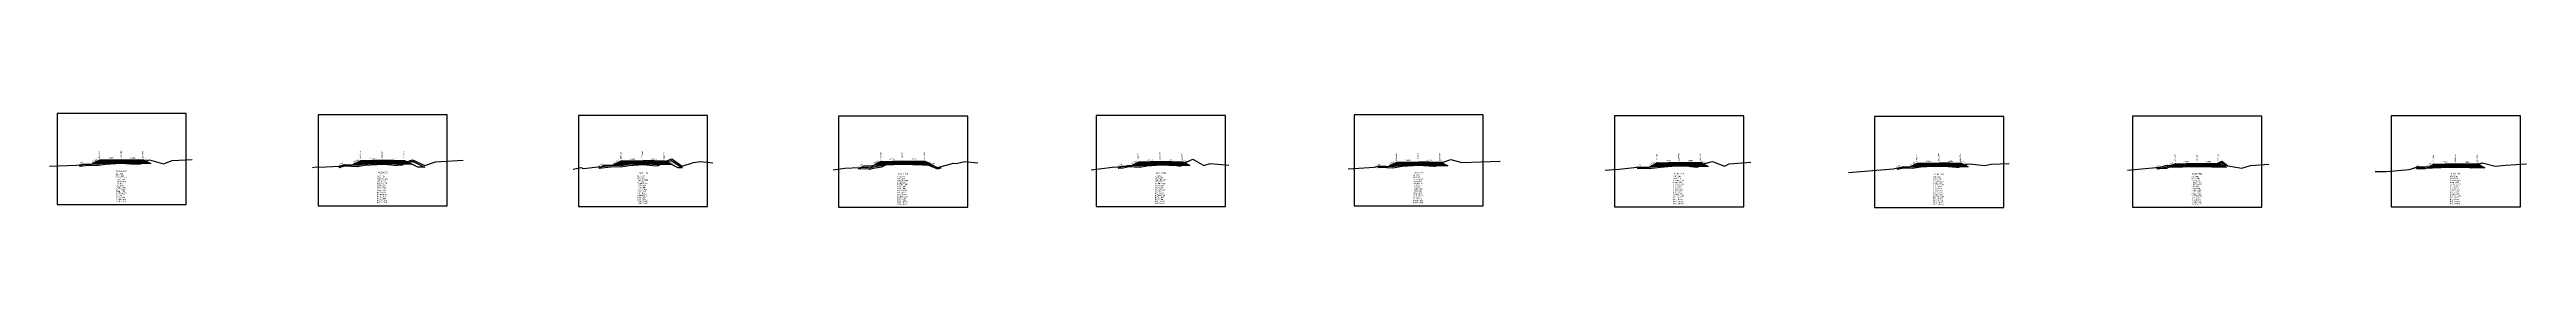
# Model space of a CAD drawing. Extents: x -7 to 78429, y 1189 to 1262.
# Drawn here: x 37389 to 37958, y 1240 to 1262 of the extents above; entities that cross this region are included whole.
import ezdxf
from ezdxf.enums import TextEntityAlignment as Align

# ---------------------------------------------------------------- set-up
doc = ezdxf.new("R2010")
doc.units = 0

msp = doc.modelspace()

# ---------------------------------------------------------------- linework, layer by layer
at = {"layer": 'A4_BORDER', "color": 7}
for points in [[(37390.469, 1240.719), (37420.169, 1240.719), (37420.169, 1261.719), (37390.469, 1261.719), (37390.469, 1240.719)], [(37450.497, 1240.425), (37480.197, 1240.425), (37480.197, 1261.425), (37450.497, 1261.425), (37450.497, 1240.425)], [(37510.34, 1240.237), (37540.04, 1240.237), (37540.04, 1261.237), (37510.34, 1261.237), (37510.34, 1240.237)], [(37570.126, 1240.083), (37599.826, 1240.083), (37599.826, 1261.083), (37570.126, 1261.083), (37570.126, 1240.083)], [(37629.362, 1240.242), (37659.062, 1240.242), (37659.062, 1261.242), (37629.362, 1261.242), (37629.362, 1240.242)], [(37688.648, 1240.372), (37718.348, 1240.372), (37718.348, 1261.372), (37688.648, 1261.372), (37688.648, 1240.372)], [(37748.551, 1240.15), (37778.251, 1240.15), (37778.251, 1261.15), (37748.551, 1261.15), (37748.551, 1240.15)], [(37808.325, 1240.002), (37838.025, 1240.002), (37838.025, 1261.002), (37808.325, 1261.002), (37808.325, 1240.002)], [(37867.647, 1240.112), (37897.347, 1240.112), (37897.347, 1261.112), (37867.647, 1261.112), (37867.647, 1240.112)], [(37927.103, 1240.153), (37956.803, 1240.153), (37956.803, 1261.153), (37927.103, 1261.153), (37927.103, 1240.153)]]:
    msp.add_lwpolyline(points, dxfattribs=at)
at = {"layer": 'CLEAR_GROUND', "color": 8}
for points in [[(37395.604, 1249.569), (37397.695, 1249.78), (37399.454, 1249.682), (37401.615, 1250.044), (37405.226, 1250.221), (37407.332, 1250.081), (37407.348, 1250.078), (37408.255, 1250.002), (37408.85, 1250.07), (37409.329, 1250.003), (37411.163, 1250.555)], [(37455.304, 1249.275), (37455.53, 1249.288), (37456.625, 1249.615), (37459.549, 1249.47), (37461.179, 1249.761), (37465.348, 1250.046), (37467.469, 1249.863), (37468.503, 1249.734), (37469.049, 1249.859), (37469.55, 1249.786), (37472.173, 1250.716), (37474.978, 1249.349), (37475.038, 1249.371)], [(37515.004, 1249.087), (37517.119, 1249.334), (37518.611, 1249.445), (37520.099, 1249.387), (37521.983, 1249.727), (37525.228, 1249.905), (37527.451, 1249.722), (37528.505, 1249.66), (37529.194, 1249.908), (37531.765, 1250.882), (37534.12, 1249.231), (37534.226, 1249.265)], [(37574.704, 1248.933), (37576.655, 1249.004), (37577.308, 1248.861), (37578.068, 1249.077), (37580.121, 1249.433), (37581.588, 1250.134), (37582.391, 1250.086), (37585.055, 1250.189), (37588.986, 1250.327), (37589.345, 1250.428), (37592.9, 1248.933), (37593.744, 1249.159)], [(37634.404, 1249.092), (37635.542, 1249.181), (37636.945, 1249.458), (37639.376, 1249.353), (37640.975, 1249.662), (37644.22, 1249.828), (37647.84, 1249.708), (37648.679, 1249.569), (37649.99, 1250.164)], [(37694.104, 1249.222), (37694.565, 1249.341), (37697.577, 1249.152), (37699.681, 1249.565), (37703.492, 1249.805), (37706.964, 1249.583), (37707.381, 1249.553), (37709.087, 1250.153)], [(37753.804, 1249), (37754.412, 1249.064), (37756.501, 1248.998), (37759.075, 1249.343), (37763.386, 1249.692), (37765.609, 1249.534), (37766.07, 1249.49), (37767.34, 1249.321), (37769.351, 1249.866)], [(37813.504, 1248.852), (37815.052, 1249.165), (37817.064, 1249.129), (37818.868, 1249.4), (37823.144, 1249.616), (37825.194, 1249.512), (37826.256, 1249.375), (37826.967, 1249.383), (37827.292, 1249.281), (37828.51, 1249.577), (37829.28, 1249.683)], [(37873.204, 1248.962), (37873.867, 1249.028), (37875.619, 1249.452), (37877.615, 1249.383), (37878.449, 1249.484), (37882.412, 1249.684), (37884.629, 1249.606), (37886.419, 1249.545), (37888.08, 1250.363), (37889.073, 1249.629)], [(37932.904, 1249.003), (37933.546, 1249.211), (37936.173, 1249.114), (37937.392, 1249.293), (37941.927, 1249.538), (37943.628, 1249.457), (37945.542, 1249.189), (37947.408, 1249.804)]]:
    msp.add_lwpolyline(points, dxfattribs=at)
at = {"layer": 'DESIGN_ROAD_TRIMMED', "color": 1}
for points in [[(37395.604, 1249.569), (37396.319, 1249.977), (37398.319, 1249.977), (37400.319, 1250.977), (37400.319, 1250.977), (37400.214, 1250.924), (37400.214, 1250.924), (37399.898, 1250.766), (37399.898, 1250.766), (37399.582, 1250.609), (37399.582, 1250.609), (37399.267, 1250.451), (37399.267, 1250.451), (37398.951, 1250.293), (37398.951, 1250.293), (37398.635, 1250.135), (37405.319, 1250.302), (37405.319, 1250.452), (37405.319, 1250.452), (37405.319, 1250.602), (37405.319, 1250.602), (37405.319, 1250.752), (37405.319, 1250.752), (37405.319, 1250.902), (37405.319, 1250.902), (37405.319, 1251.052), (37405.319, 1251.052), (37405.319, 1251.102), (37405.319, 1251.102), (37405.319, 1251.102), (37405.319, 1251.102), (37405.319, 1251.102), (37405.319, 1251.052), (37405.319, 1251.052), (37405.319, 1250.902), (37405.319, 1250.902), (37405.319, 1250.752), (37405.319, 1250.752), (37405.319, 1250.602), (37405.319, 1250.602), (37405.319, 1250.452), (37405.319, 1250.452), (37405.319, 1250.302), (37412.004, 1250.135), (37411.688, 1250.293), (37411.688, 1250.293), (37411.372, 1250.451), (37411.372, 1250.451), (37411.056, 1250.609), (37411.056, 1250.609), (37410.74, 1250.766), (37410.74, 1250.766), (37410.425, 1250.924), (37410.425, 1250.924), (37410.319, 1250.977), (37410.319, 1250.977), (37411.163, 1250.555)], [(37455.304, 1249.275), (37456.347, 1249.871), (37458.347, 1249.871), (37460.347, 1250.871), (37460.347, 1250.871), (37460.242, 1250.818), (37460.242, 1250.818), (37459.926, 1250.66), (37459.926, 1250.66), (37459.61, 1250.503), (37459.61, 1250.503), (37459.294, 1250.345), (37459.294, 1250.345), (37458.978, 1250.187), (37458.978, 1250.187), (37458.663, 1250.029), (37465.347, 1250.196), (37465.347, 1250.346), (37465.347, 1250.346), (37465.347, 1250.496), (37465.347, 1250.496), (37465.347, 1250.646), (37465.347, 1250.646), (37465.347, 1250.796), (37465.347, 1250.796), (37465.347, 1250.946), (37465.347, 1250.946), (37465.347, 1250.996), (37465.347, 1250.996), (37465.347, 1250.996), (37465.347, 1250.996), (37465.347, 1250.996), (37465.347, 1250.946), (37465.347, 1250.946), (37465.347, 1250.796), (37465.347, 1250.796), (37465.347, 1250.646), (37465.347, 1250.646), (37465.347, 1250.496), (37465.347, 1250.496), (37465.347, 1250.346), (37465.347, 1250.346), (37465.347, 1250.196), (37472.031, 1250.029), (37471.715, 1250.187), (37471.715, 1250.187), (37471.399, 1250.345), (37471.399, 1250.345), (37471.084, 1250.503), (37471.084, 1250.503), (37470.768, 1250.66), (37470.768, 1250.66), (37470.452, 1250.818), (37470.452, 1250.818), (37470.347, 1250.871), (37470.347, 1250.871), (37473.347, 1249.371), (37475.038, 1249.371)], [(37515.004, 1249.087), (37516.19, 1249.765), (37518.19, 1249.765), (37520.19, 1250.765), (37520.19, 1250.765), (37520.085, 1250.712), (37520.085, 1250.712), (37519.769, 1250.554), (37519.769, 1250.554), (37519.453, 1250.397), (37519.453, 1250.397), (37519.138, 1250.239), (37519.138, 1250.239), (37518.822, 1250.081), (37518.822, 1250.081), (37518.506, 1249.923), (37525.19, 1250.09), (37525.19, 1250.24), (37525.19, 1250.24), (37525.19, 1250.39), (37525.19, 1250.39), (37525.19, 1250.54), (37525.19, 1250.54), (37525.19, 1250.69), (37525.19, 1250.69), (37525.19, 1250.84), (37525.19, 1250.84), (37525.19, 1250.89), (37525.19, 1250.89), (37525.19, 1250.89), (37525.19, 1250.89), (37525.19, 1250.89), (37525.19, 1250.84), (37525.19, 1250.84), (37525.19, 1250.69), (37525.19, 1250.69), (37525.19, 1250.54), (37525.19, 1250.54), (37525.19, 1250.39), (37525.19, 1250.39), (37525.19, 1250.24), (37525.19, 1250.24), (37525.19, 1250.09), (37531.874, 1249.923), (37531.559, 1250.081), (37531.559, 1250.081), (37531.243, 1250.239), (37531.243, 1250.239), (37530.927, 1250.397), (37530.927, 1250.397), (37530.611, 1250.554), (37530.611, 1250.554), (37530.295, 1250.712), (37530.295, 1250.712), (37530.19, 1250.765), (37530.19, 1250.765), (37533.19, 1249.265), (37534.226, 1249.265)], [(37574.704, 1248.933), (37575.976, 1249.659), (37577.976, 1249.659), (37579.976, 1250.659), (37579.976, 1250.659), (37579.87, 1250.606), (37579.87, 1250.606), (37579.555, 1250.448), (37579.555, 1250.448), (37579.239, 1250.291), (37579.239, 1250.291), (37578.923, 1250.133), (37578.923, 1250.133), (37578.607, 1249.975), (37578.607, 1249.975), (37578.292, 1249.817), (37584.976, 1249.984), (37584.976, 1250.134), (37584.976, 1250.134), (37584.976, 1250.284), (37584.976, 1250.284), (37584.976, 1250.434), (37584.976, 1250.434), (37584.976, 1250.584), (37584.976, 1250.584), (37584.976, 1250.734), (37584.976, 1250.734), (37584.976, 1250.784), (37584.976, 1250.784), (37584.976, 1250.784), (37584.976, 1250.784), (37584.976, 1250.784), (37584.976, 1250.734), (37584.976, 1250.734), (37584.976, 1250.584), (37584.976, 1250.584), (37584.976, 1250.434), (37584.976, 1250.434), (37584.976, 1250.284), (37584.976, 1250.284), (37584.976, 1250.134), (37584.976, 1250.134), (37584.976, 1249.984), (37591.66, 1249.817), (37591.344, 1249.975), (37591.344, 1249.975), (37591.028, 1250.133), (37591.028, 1250.133), (37590.713, 1250.291), (37590.713, 1250.291), (37590.397, 1250.448), (37590.397, 1250.448), (37590.081, 1250.606), (37590.081, 1250.606), (37589.976, 1250.659), (37589.976, 1250.659), (37592.976, 1249.159), (37593.744, 1249.159)], [(37634.404, 1249.092), (37635.212, 1249.553), (37637.212, 1249.553), (37639.212, 1250.553), (37639.212, 1250.553), (37639.106, 1250.5), (37639.106, 1250.5), (37638.791, 1250.342), (37638.791, 1250.342), (37638.475, 1250.185), (37638.475, 1250.185), (37638.159, 1250.027), (37638.159, 1250.027), (37637.843, 1249.869), (37637.843, 1249.869), (37637.528, 1249.711), (37644.212, 1249.878), (37644.212, 1250.028), (37644.212, 1250.028), (37644.212, 1250.178), (37644.212, 1250.178), (37644.212, 1250.328), (37644.212, 1250.328), (37644.212, 1250.478), (37644.212, 1250.478), (37644.212, 1250.628), (37644.212, 1250.628), (37644.212, 1250.678), (37644.212, 1250.678), (37644.212, 1250.678), (37644.212, 1250.678), (37644.212, 1250.678), (37644.212, 1250.628), (37644.212, 1250.628), (37644.212, 1250.478), (37644.212, 1250.478), (37644.212, 1250.328), (37644.212, 1250.328), (37644.212, 1250.178), (37644.212, 1250.178), (37644.212, 1250.028), (37644.212, 1250.028), (37644.212, 1249.878), (37650.896, 1249.711), (37650.58, 1249.869), (37650.58, 1249.869), (37650.264, 1250.027), (37650.264, 1250.027), (37649.949, 1250.185), (37649.949, 1250.185), (37649.633, 1250.342), (37649.633, 1250.342), (37649.317, 1250.5), (37649.317, 1250.5), (37649.212, 1250.553), (37649.212, 1250.553), (37649.99, 1250.164)], [(37694.104, 1249.222), (37694.498, 1249.447), (37696.498, 1249.447), (37698.498, 1250.447), (37698.498, 1250.447), (37698.393, 1250.394), (37698.393, 1250.394), (37698.077, 1250.236), (37698.077, 1250.236), (37697.761, 1250.079), (37697.761, 1250.079), (37697.445, 1249.921), (37697.445, 1249.921), (37697.13, 1249.763), (37697.13, 1249.763), (37696.814, 1249.605), (37703.498, 1249.772), (37703.498, 1249.922), (37703.498, 1249.922), (37703.498, 1250.072), (37703.498, 1250.072), (37703.498, 1250.222), (37703.498, 1250.222), (37703.498, 1250.372), (37703.498, 1250.372), (37703.498, 1250.522), (37703.498, 1250.522), (37703.498, 1250.572), (37703.498, 1250.572), (37703.498, 1250.572), (37703.498, 1250.572), (37703.498, 1250.572), (37703.498, 1250.522), (37703.498, 1250.522), (37703.498, 1250.372), (37703.498, 1250.372), (37703.498, 1250.222), (37703.498, 1250.222), (37703.498, 1250.072), (37703.498, 1250.072), (37703.498, 1249.922), (37703.498, 1249.922), (37703.498, 1249.772), (37710.182, 1249.605), (37709.866, 1249.763), (37709.866, 1249.763), (37709.551, 1249.921), (37709.551, 1249.921), (37709.235, 1250.079), (37709.235, 1250.079), (37708.919, 1250.236), (37708.919, 1250.236), (37708.603, 1250.394), (37708.603, 1250.394), (37708.498, 1250.447), (37708.498, 1250.447), (37709.087, 1250.153)], [(37753.804, 1249), (37754.401, 1249.341), (37756.401, 1249.341), (37758.401, 1250.341), (37758.401, 1250.341), (37758.295, 1250.288), (37758.295, 1250.288), (37757.979, 1250.13), (37757.979, 1250.13), (37757.664, 1249.973), (37757.664, 1249.973), (37757.348, 1249.815), (37757.348, 1249.815), (37757.032, 1249.657), (37757.032, 1249.657), (37756.716, 1249.499), (37763.401, 1249.666), (37763.401, 1249.816), (37763.401, 1249.816), (37763.401, 1249.966), (37763.401, 1249.966), (37763.401, 1250.116), (37763.401, 1250.116), (37763.401, 1250.266), (37763.401, 1250.266), (37763.401, 1250.416), (37763.401, 1250.416), (37763.401, 1250.466), (37763.401, 1250.466), (37763.401, 1250.466), (37763.401, 1250.466), (37763.401, 1250.466), (37763.401, 1250.416), (37763.401, 1250.416), (37763.401, 1250.266), (37763.401, 1250.266), (37763.401, 1250.116), (37763.401, 1250.116), (37763.401, 1249.966), (37763.401, 1249.966), (37763.401, 1249.816), (37763.401, 1249.816), (37763.401, 1249.666), (37770.085, 1249.499), (37769.769, 1249.657), (37769.769, 1249.657), (37769.453, 1249.815), (37769.453, 1249.815), (37769.137, 1249.973), (37769.137, 1249.973), (37768.822, 1250.13), (37768.822, 1250.13), (37768.506, 1250.288), (37768.506, 1250.288), (37768.401, 1250.341), (37768.401, 1250.341), (37769.351, 1249.866)], [(37813.504, 1248.852), (37814.175, 1249.235), (37816.175, 1249.235), (37818.175, 1250.235), (37818.175, 1250.235), (37818.07, 1250.182), (37818.07, 1250.182), (37817.754, 1250.024), (37817.754, 1250.024), (37817.438, 1249.867), (37817.438, 1249.867), (37817.122, 1249.709), (37817.122, 1249.709), (37816.807, 1249.551), (37816.807, 1249.551), (37816.491, 1249.393), (37823.175, 1249.56), (37823.175, 1249.71), (37823.175, 1249.71), (37823.175, 1249.86), (37823.175, 1249.86), (37823.175, 1250.01), (37823.175, 1250.01), (37823.175, 1250.16), (37823.175, 1250.16), (37823.175, 1250.31), (37823.175, 1250.31), (37823.175, 1250.36), (37823.175, 1250.36), (37823.175, 1250.36), (37823.175, 1250.36), (37823.175, 1250.36), (37823.175, 1250.31), (37823.175, 1250.31), (37823.175, 1250.16), (37823.175, 1250.16), (37823.175, 1250.01), (37823.175, 1250.01), (37823.175, 1249.86), (37823.175, 1249.86), (37823.175, 1249.71), (37823.175, 1249.71), (37823.175, 1249.56), (37829.859, 1249.393), (37829.543, 1249.551), (37829.543, 1249.551), (37829.228, 1249.709), (37829.228, 1249.709), (37828.912, 1249.867), (37828.912, 1249.867), (37828.596, 1250.024), (37828.596, 1250.024), (37828.28, 1250.182), (37828.28, 1250.182), (37828.175, 1250.235), (37828.175, 1250.235), (37829.28, 1249.683)], [(37873.204, 1248.962), (37873.497, 1249.129), (37875.497, 1249.129), (37877.497, 1250.129), (37877.497, 1250.129), (37877.391, 1250.076), (37877.391, 1250.076), (37877.076, 1249.918), (37877.076, 1249.918), (37876.76, 1249.761), (37876.76, 1249.761), (37876.444, 1249.603), (37876.444, 1249.603), (37876.128, 1249.445), (37876.128, 1249.445), (37875.812, 1249.287), (37882.497, 1249.454), (37882.497, 1249.604), (37882.497, 1249.604), (37882.497, 1249.754), (37882.497, 1249.754), (37882.497, 1249.904), (37882.497, 1249.904), (37882.497, 1250.054), (37882.497, 1250.054), (37882.497, 1250.204), (37882.497, 1250.204), (37882.497, 1250.254), (37882.497, 1250.254), (37882.497, 1250.254), (37882.497, 1250.254), (37882.497, 1250.254), (37882.497, 1250.204), (37882.497, 1250.204), (37882.497, 1250.054), (37882.497, 1250.054), (37882.497, 1249.904), (37882.497, 1249.904), (37882.497, 1249.754), (37882.497, 1249.754), (37882.497, 1249.604), (37882.497, 1249.604), (37882.497, 1249.454), (37889.181, 1249.287), (37888.865, 1249.445), (37888.865, 1249.445), (37888.549, 1249.603), (37888.549, 1249.603), (37888.234, 1249.761), (37888.234, 1249.761), (37887.918, 1249.918), (37887.918, 1249.918), (37887.602, 1250.076), (37887.602, 1250.076), (37887.497, 1250.129), (37887.497, 1250.129), (37888.497, 1249.629), (37889.073, 1249.629)], [(37932.904, 1249.003), (37932.953, 1249.031), (37934.953, 1249.031), (37936.953, 1250.031), (37936.953, 1250.031), (37936.848, 1249.978), (37936.848, 1249.978), (37936.532, 1249.82), (37936.532, 1249.82), (37936.217, 1249.663), (37936.217, 1249.663), (37935.901, 1249.505), (37935.901, 1249.505), (37935.585, 1249.347), (37935.585, 1249.347), (37935.269, 1249.189), (37941.953, 1249.356), (37941.953, 1249.506), (37941.953, 1249.506), (37941.953, 1249.656), (37941.953, 1249.656), (37941.953, 1249.806), (37941.953, 1249.806), (37941.953, 1249.956), (37941.953, 1249.956), (37941.953, 1250.106), (37941.953, 1250.106), (37941.953, 1250.156), (37941.953, 1250.156), (37941.953, 1250.156), (37941.953, 1250.156), (37941.953, 1250.156), (37941.953, 1250.106), (37941.953, 1250.106), (37941.953, 1249.956), (37941.953, 1249.956), (37941.953, 1249.806), (37941.953, 1249.806), (37941.953, 1249.656), (37941.953, 1249.656), (37941.953, 1249.506), (37941.953, 1249.506), (37941.953, 1249.356), (37948.638, 1249.189), (37948.322, 1249.347), (37948.322, 1249.347), (37948.006, 1249.505), (37948.006, 1249.505), (37947.69, 1249.663), (37947.69, 1249.663), (37947.375, 1249.82), (37947.375, 1249.82), (37947.059, 1249.978), (37947.059, 1249.978), (37946.953, 1250.031), (37946.953, 1250.031), (37947.408, 1249.804)]]:
    msp.add_lwpolyline(points, dxfattribs=at)
at = {"layer": 'FINISHED_ROAD', "color": 2}
for points in [[(37396.319, 1249.977), (37398.319, 1249.977), (37400.319, 1250.977), (37400.319, 1250.977), (37405.319, 1251.102), (37410.319, 1250.977), (37410.319, 1250.977)], [(37456.347, 1249.871), (37458.347, 1249.871), (37460.347, 1250.871), (37460.347, 1250.871), (37465.347, 1250.996), (37470.347, 1250.871), (37470.347, 1250.871), (37473.347, 1249.371)], [(37516.19, 1249.765), (37518.19, 1249.765), (37520.19, 1250.765), (37520.19, 1250.765), (37525.19, 1250.89), (37530.19, 1250.765), (37530.19, 1250.765), (37533.19, 1249.265)], [(37575.976, 1249.659), (37577.976, 1249.659), (37579.976, 1250.659), (37579.976, 1250.659), (37584.976, 1250.784), (37589.976, 1250.659), (37589.976, 1250.659), (37592.976, 1249.159)], [(37635.212, 1249.553), (37637.212, 1249.553), (37639.212, 1250.553), (37639.212, 1250.553), (37644.212, 1250.678), (37649.212, 1250.553), (37649.212, 1250.553)], [(37694.498, 1249.447), (37696.498, 1249.447), (37698.498, 1250.447), (37698.498, 1250.447), (37703.498, 1250.572), (37708.498, 1250.447), (37708.498, 1250.447)], [(37754.401, 1249.341), (37756.401, 1249.341), (37758.401, 1250.341), (37758.401, 1250.341), (37763.401, 1250.466), (37768.401, 1250.341), (37768.401, 1250.341)], [(37814.175, 1249.235), (37816.175, 1249.235), (37818.175, 1250.235), (37818.175, 1250.235), (37823.175, 1250.36), (37828.175, 1250.235), (37828.175, 1250.235)], [(37873.497, 1249.129), (37875.497, 1249.129), (37877.497, 1250.129), (37877.497, 1250.129), (37882.497, 1250.254), (37887.497, 1250.129), (37887.497, 1250.129), (37888.497, 1249.629)], [(37932.953, 1249.031), (37934.953, 1249.031), (37936.953, 1250.031), (37936.953, 1250.031), (37941.953, 1250.156), (37946.953, 1250.031), (37946.953, 1250.031)]]:
    msp.add_lwpolyline(points, dxfattribs=at)
at = {"layer": 'LAYER_0', "color": 4}
for points in [[(37400.319, 1250.977), (37400.214, 1250.924), (37405.319, 1251.052), (37405.319, 1251.102)], [(37460.347, 1250.871), (37460.242, 1250.818), (37465.347, 1250.946), (37465.347, 1250.996)], [(37520.19, 1250.765), (37520.085, 1250.712), (37525.19, 1250.84), (37525.19, 1250.89)], [(37579.976, 1250.659), (37579.87, 1250.606), (37584.976, 1250.734), (37584.976, 1250.784)], [(37639.212, 1250.553), (37639.106, 1250.5), (37644.212, 1250.628), (37644.212, 1250.678)], [(37698.498, 1250.447), (37698.393, 1250.394), (37703.498, 1250.522), (37703.498, 1250.572)], [(37758.401, 1250.341), (37758.295, 1250.288), (37763.401, 1250.416), (37763.401, 1250.466)], [(37818.175, 1250.235), (37818.07, 1250.182), (37823.175, 1250.31), (37823.175, 1250.36)], [(37877.497, 1250.129), (37877.391, 1250.076), (37882.497, 1250.204), (37882.497, 1250.254)], [(37936.953, 1250.031), (37936.848, 1249.978), (37941.953, 1250.106), (37941.953, 1250.156)]]:
    msp.add_lwpolyline(points, dxfattribs=at)
at = {"layer": 'LAYER_1', "color": 4}
for points in [[(37400.214, 1250.924), (37399.898, 1250.766), (37405.319, 1250.902), (37405.319, 1251.052)], [(37460.242, 1250.818), (37459.926, 1250.66), (37465.347, 1250.796), (37465.347, 1250.946)], [(37520.085, 1250.712), (37519.769, 1250.554), (37525.19, 1250.69), (37525.19, 1250.84)], [(37579.87, 1250.606), (37579.555, 1250.448), (37584.976, 1250.584), (37584.976, 1250.734)], [(37639.106, 1250.5), (37638.791, 1250.342), (37644.212, 1250.478), (37644.212, 1250.628)], [(37698.393, 1250.394), (37698.077, 1250.236), (37703.498, 1250.372), (37703.498, 1250.522)], [(37758.295, 1250.288), (37757.979, 1250.13), (37763.401, 1250.266), (37763.401, 1250.416)], [(37818.07, 1250.182), (37817.754, 1250.024), (37823.175, 1250.16), (37823.175, 1250.31)], [(37877.391, 1250.076), (37877.076, 1249.918), (37882.497, 1250.054), (37882.497, 1250.204)], [(37936.848, 1249.978), (37936.532, 1249.82), (37941.953, 1249.956), (37941.953, 1250.106)]]:
    msp.add_lwpolyline(points, dxfattribs=at)
at = {"layer": 'LAYER_10', "color": 6}
for points in [[(37411.372, 1250.451), (37411.688, 1250.293), (37405.319, 1250.452), (37405.319, 1250.602)], [(37471.399, 1250.345), (37471.715, 1250.187), (37465.347, 1250.346), (37465.347, 1250.496)], [(37531.243, 1250.239), (37531.559, 1250.081), (37525.19, 1250.24), (37525.19, 1250.39)], [(37591.028, 1250.133), (37591.344, 1249.975), (37584.976, 1250.134), (37584.976, 1250.284)], [(37650.264, 1250.027), (37650.58, 1249.869), (37644.212, 1250.028), (37644.212, 1250.178)], [(37709.551, 1249.921), (37709.866, 1249.763), (37703.498, 1249.922), (37703.498, 1250.072)], [(37769.453, 1249.815), (37769.769, 1249.657), (37763.401, 1249.816), (37763.401, 1249.966)], [(37829.228, 1249.709), (37829.543, 1249.551), (37823.175, 1249.71), (37823.175, 1249.86)], [(37888.549, 1249.603), (37888.865, 1249.445), (37882.497, 1249.604), (37882.497, 1249.754)], [(37948.006, 1249.505), (37948.322, 1249.347), (37941.953, 1249.506), (37941.953, 1249.656)]]:
    msp.add_lwpolyline(points, dxfattribs=at)
at = {"layer": 'LAYER_11', "color": 6}
for points in [[(37411.688, 1250.293), (37412.004, 1250.135), (37405.319, 1250.302), (37405.319, 1250.452)], [(37471.715, 1250.187), (37472.031, 1250.029), (37465.347, 1250.196), (37465.347, 1250.346)], [(37531.559, 1250.081), (37531.874, 1249.923), (37525.19, 1250.09), (37525.19, 1250.24)], [(37591.344, 1249.975), (37591.66, 1249.817), (37584.976, 1249.984), (37584.976, 1250.134)], [(37650.58, 1249.869), (37650.896, 1249.711), (37644.212, 1249.878), (37644.212, 1250.028)], [(37709.866, 1249.763), (37710.182, 1249.605), (37703.498, 1249.772), (37703.498, 1249.922)], [(37769.769, 1249.657), (37770.085, 1249.499), (37763.401, 1249.666), (37763.401, 1249.816)], [(37829.543, 1249.551), (37829.859, 1249.393), (37823.175, 1249.56), (37823.175, 1249.71)], [(37888.865, 1249.445), (37889.181, 1249.287), (37882.497, 1249.454), (37882.497, 1249.604)], [(37948.322, 1249.347), (37948.638, 1249.189), (37941.953, 1249.356), (37941.953, 1249.506)]]:
    msp.add_lwpolyline(points, dxfattribs=at)
at = {"layer": 'LAYER_2', "color": 4}
for points in [[(37399.898, 1250.766), (37399.582, 1250.609), (37405.319, 1250.752), (37405.319, 1250.902)], [(37459.926, 1250.66), (37459.61, 1250.503), (37465.347, 1250.646), (37465.347, 1250.796)], [(37519.769, 1250.554), (37519.453, 1250.397), (37525.19, 1250.54), (37525.19, 1250.69)], [(37579.555, 1250.448), (37579.239, 1250.291), (37584.976, 1250.434), (37584.976, 1250.584)], [(37638.791, 1250.342), (37638.475, 1250.185), (37644.212, 1250.328), (37644.212, 1250.478)], [(37698.077, 1250.236), (37697.761, 1250.079), (37703.498, 1250.222), (37703.498, 1250.372)], [(37757.979, 1250.13), (37757.664, 1249.973), (37763.401, 1250.116), (37763.401, 1250.266)], [(37817.754, 1250.024), (37817.438, 1249.867), (37823.175, 1250.01), (37823.175, 1250.16)], [(37877.076, 1249.918), (37876.76, 1249.761), (37882.497, 1249.904), (37882.497, 1250.054)], [(37936.532, 1249.82), (37936.217, 1249.663), (37941.953, 1249.806), (37941.953, 1249.956)]]:
    msp.add_lwpolyline(points, dxfattribs=at)
at = {"layer": 'LAYER_3', "color": 4}
for points in [[(37399.582, 1250.609), (37399.267, 1250.451), (37405.319, 1250.602), (37405.319, 1250.752)], [(37459.61, 1250.503), (37459.294, 1250.345), (37465.347, 1250.496), (37465.347, 1250.646)], [(37519.453, 1250.397), (37519.138, 1250.239), (37525.19, 1250.39), (37525.19, 1250.54)], [(37579.239, 1250.291), (37578.923, 1250.133), (37584.976, 1250.284), (37584.976, 1250.434)], [(37638.475, 1250.185), (37638.159, 1250.027), (37644.212, 1250.178), (37644.212, 1250.328)], [(37697.761, 1250.079), (37697.445, 1249.921), (37703.498, 1250.072), (37703.498, 1250.222)], [(37757.664, 1249.973), (37757.348, 1249.815), (37763.401, 1249.966), (37763.401, 1250.116)], [(37817.438, 1249.867), (37817.122, 1249.709), (37823.175, 1249.86), (37823.175, 1250.01)], [(37876.76, 1249.761), (37876.444, 1249.603), (37882.497, 1249.754), (37882.497, 1249.904)], [(37936.217, 1249.663), (37935.901, 1249.505), (37941.953, 1249.656), (37941.953, 1249.806)]]:
    msp.add_lwpolyline(points, dxfattribs=at)
at = {"layer": 'LAYER_4', "color": 4}
for points in [[(37399.267, 1250.451), (37398.951, 1250.293), (37405.319, 1250.452), (37405.319, 1250.602)], [(37459.294, 1250.345), (37458.978, 1250.187), (37465.347, 1250.346), (37465.347, 1250.496)], [(37519.138, 1250.239), (37518.822, 1250.081), (37525.19, 1250.24), (37525.19, 1250.39)], [(37578.923, 1250.133), (37578.607, 1249.975), (37584.976, 1250.134), (37584.976, 1250.284)], [(37638.159, 1250.027), (37637.843, 1249.869), (37644.212, 1250.028), (37644.212, 1250.178)], [(37697.445, 1249.921), (37697.13, 1249.763), (37703.498, 1249.922), (37703.498, 1250.072)], [(37757.348, 1249.815), (37757.032, 1249.657), (37763.401, 1249.816), (37763.401, 1249.966)], [(37817.122, 1249.709), (37816.807, 1249.551), (37823.175, 1249.71), (37823.175, 1249.86)], [(37876.444, 1249.603), (37876.128, 1249.445), (37882.497, 1249.604), (37882.497, 1249.754)], [(37935.901, 1249.505), (37935.585, 1249.347), (37941.953, 1249.506), (37941.953, 1249.656)]]:
    msp.add_lwpolyline(points, dxfattribs=at)
at = {"layer": 'LAYER_5', "color": 4}
for points in [[(37398.951, 1250.293), (37398.635, 1250.135), (37405.319, 1250.302), (37405.319, 1250.452)], [(37458.978, 1250.187), (37458.663, 1250.029), (37465.347, 1250.196), (37465.347, 1250.346)], [(37518.822, 1250.081), (37518.506, 1249.923), (37525.19, 1250.09), (37525.19, 1250.24)], [(37578.607, 1249.975), (37578.292, 1249.817), (37584.976, 1249.984), (37584.976, 1250.134)], [(37637.843, 1249.869), (37637.528, 1249.711), (37644.212, 1249.878), (37644.212, 1250.028)], [(37697.13, 1249.763), (37696.814, 1249.605), (37703.498, 1249.772), (37703.498, 1249.922)], [(37757.032, 1249.657), (37756.716, 1249.499), (37763.401, 1249.666), (37763.401, 1249.816)], [(37816.807, 1249.551), (37816.491, 1249.393), (37823.175, 1249.56), (37823.175, 1249.71)], [(37876.128, 1249.445), (37875.812, 1249.287), (37882.497, 1249.454), (37882.497, 1249.604)], [(37935.585, 1249.347), (37935.269, 1249.189), (37941.953, 1249.356), (37941.953, 1249.506)]]:
    msp.add_lwpolyline(points, dxfattribs=at)
at = {"layer": 'LAYER_6', "color": 6}
for points in [[(37410.319, 1250.977), (37410.425, 1250.924), (37405.319, 1251.052), (37405.319, 1251.102)], [(37470.347, 1250.871), (37470.452, 1250.818), (37465.347, 1250.946), (37465.347, 1250.996)], [(37530.19, 1250.765), (37530.295, 1250.712), (37525.19, 1250.84), (37525.19, 1250.89)], [(37589.976, 1250.659), (37590.081, 1250.606), (37584.976, 1250.734), (37584.976, 1250.784)], [(37649.212, 1250.553), (37649.317, 1250.5), (37644.212, 1250.628), (37644.212, 1250.678)], [(37708.498, 1250.447), (37708.603, 1250.394), (37703.498, 1250.522), (37703.498, 1250.572)], [(37768.401, 1250.341), (37768.506, 1250.288), (37763.401, 1250.416), (37763.401, 1250.466)], [(37828.175, 1250.235), (37828.28, 1250.182), (37823.175, 1250.31), (37823.175, 1250.36)], [(37887.497, 1250.129), (37887.602, 1250.076), (37882.497, 1250.204), (37882.497, 1250.254)], [(37946.953, 1250.031), (37947.059, 1249.978), (37941.953, 1250.106), (37941.953, 1250.156)]]:
    msp.add_lwpolyline(points, dxfattribs=at)
at = {"layer": 'LAYER_7', "color": 6}
for points in [[(37410.425, 1250.924), (37410.74, 1250.766), (37405.319, 1250.902), (37405.319, 1251.052)], [(37470.452, 1250.818), (37470.768, 1250.66), (37465.347, 1250.796), (37465.347, 1250.946)], [(37530.295, 1250.712), (37530.611, 1250.554), (37525.19, 1250.69), (37525.19, 1250.84)], [(37590.081, 1250.606), (37590.397, 1250.448), (37584.976, 1250.584), (37584.976, 1250.734)], [(37649.317, 1250.5), (37649.633, 1250.342), (37644.212, 1250.478), (37644.212, 1250.628)], [(37708.603, 1250.394), (37708.919, 1250.236), (37703.498, 1250.372), (37703.498, 1250.522)], [(37768.506, 1250.288), (37768.822, 1250.13), (37763.401, 1250.266), (37763.401, 1250.416)], [(37828.28, 1250.182), (37828.596, 1250.024), (37823.175, 1250.16), (37823.175, 1250.31)], [(37887.602, 1250.076), (37887.918, 1249.918), (37882.497, 1250.054), (37882.497, 1250.204)], [(37947.059, 1249.978), (37947.375, 1249.82), (37941.953, 1249.956), (37941.953, 1250.106)]]:
    msp.add_lwpolyline(points, dxfattribs=at)
at = {"layer": 'LAYER_8', "color": 6}
for points in [[(37410.74, 1250.766), (37411.056, 1250.609), (37405.319, 1250.752), (37405.319, 1250.902)], [(37470.768, 1250.66), (37471.084, 1250.503), (37465.347, 1250.646), (37465.347, 1250.796)], [(37530.611, 1250.554), (37530.927, 1250.397), (37525.19, 1250.54), (37525.19, 1250.69)], [(37590.397, 1250.448), (37590.713, 1250.291), (37584.976, 1250.434), (37584.976, 1250.584)], [(37649.633, 1250.342), (37649.949, 1250.185), (37644.212, 1250.328), (37644.212, 1250.478)], [(37708.919, 1250.236), (37709.235, 1250.079), (37703.498, 1250.222), (37703.498, 1250.372)], [(37768.822, 1250.13), (37769.137, 1249.973), (37763.401, 1250.116), (37763.401, 1250.266)], [(37828.596, 1250.024), (37828.912, 1249.867), (37823.175, 1250.01), (37823.175, 1250.16)], [(37887.918, 1249.918), (37888.234, 1249.761), (37882.497, 1249.904), (37882.497, 1250.054)], [(37947.375, 1249.82), (37947.69, 1249.663), (37941.953, 1249.806), (37941.953, 1249.956)]]:
    msp.add_lwpolyline(points, dxfattribs=at)
at = {"layer": 'LAYER_9', "color": 6}
for points in [[(37411.056, 1250.609), (37411.372, 1250.451), (37405.319, 1250.602), (37405.319, 1250.752)], [(37471.084, 1250.503), (37471.399, 1250.345), (37465.347, 1250.496), (37465.347, 1250.646)], [(37530.927, 1250.397), (37531.243, 1250.239), (37525.19, 1250.39), (37525.19, 1250.54)], [(37590.713, 1250.291), (37591.028, 1250.133), (37584.976, 1250.284), (37584.976, 1250.434)], [(37649.949, 1250.185), (37650.264, 1250.027), (37644.212, 1250.178), (37644.212, 1250.328)], [(37709.235, 1250.079), (37709.551, 1249.921), (37703.498, 1250.072), (37703.498, 1250.222)], [(37769.137, 1249.973), (37769.453, 1249.815), (37763.401, 1249.966), (37763.401, 1250.116)], [(37828.912, 1249.867), (37829.228, 1249.709), (37823.175, 1249.86), (37823.175, 1250.01)], [(37888.234, 1249.761), (37888.549, 1249.603), (37882.497, 1249.754), (37882.497, 1249.904)], [(37947.69, 1249.663), (37948.006, 1249.505), (37941.953, 1249.656), (37941.953, 1249.806)]]:
    msp.add_lwpolyline(points, dxfattribs=at)
at = {"layer": 'NATURAL_GROUND', "color": 3}
for points in [[(37388.75, 1249.552), (37394.966, 1249.805), (37397.688, 1250.081), (37399.437, 1249.984), (37401.582, 1250.342), (37405.228, 1250.521), (37407.373, 1250.379), (37407.391, 1250.376), (37408.25, 1250.303), (37408.853, 1250.372), (37409.305, 1250.31), (37411.695, 1251.029), (37414.981, 1250.119), (37416.95, 1250.826), (37421.552, 1251.08)], [(37449.236, 1249.274), (37450.043, 1249.383), (37450.623, 1249.312), (37455.478, 1249.586), (37456.589, 1249.917), (37459.53, 1249.772), (37461.142, 1250.059), (37465.351, 1250.346), (37467.501, 1250.161), (37468.488, 1250.038), (37469.037, 1250.164), (37469.52, 1250.094), (37472.191, 1251.041), (37474.995, 1249.675), (37477.49, 1250.591), (37483.832, 1250.934)], [(37509.166, 1248.872), (37509.184, 1248.867), (37510.893, 1249.23), (37511.538, 1249.012), (37514.849, 1249.371), (37517.09, 1249.632), (37518.605, 1249.746), (37520.078, 1249.688), (37521.948, 1250.026), (37525.232, 1250.206), (37527.472, 1250.021), (37528.461, 1249.963), (37529.09, 1250.19), (37531.807, 1251.218), (37534.17, 1249.562), (37536.816, 1250.418), (37538.373, 1250.628), (37541.25, 1250.311)], [(37568.879, 1248.731), (37571.561, 1249.118), (37576.682, 1249.305), (37577.299, 1249.17), (37578.001, 1249.37), (37580.029, 1249.721), (37581.529, 1250.438), (37582.395, 1250.387), (37585.044, 1250.488), (37588.94, 1250.626), (37589.365, 1250.745), (37592.922, 1249.25), (37596.572, 1250.226), (37597.174, 1250.161), (37599.183, 1250.63), (37602.154, 1250.316)], [(37628.195, 1248.679), (37633.105, 1249.291), (37635.501, 1249.479), (37636.922, 1249.759), (37639.354, 1249.654), (37640.939, 1249.961), (37644.218, 1250.129), (37647.87, 1250.007), (37648.638, 1249.88), (37651.561, 1251.205), (37654.126, 1249.725), (37655.596, 1250.185), (37659.853, 1249.789)], [(37687.268, 1248.944), (37693.321, 1249.33), (37694.536, 1249.643), (37697.557, 1249.453), (37699.642, 1249.863), (37703.492, 1250.106), (37706.985, 1249.882), (37707.34, 1249.857), (37710.869, 1251.098), (37713.465, 1250.421), (37717.809, 1250.581), (37722.255, 1250.745)], [(37746.367, 1248.618), (37748.214, 1248.804), (37749.593, 1248.863), (37754.402, 1249.364), (37756.486, 1249.298), (37759.043, 1249.641), (37763.385, 1249.993), (37765.634, 1249.833), (37766.105, 1249.789), (37767.32, 1249.627), (37771.086, 1250.646), (37773.792, 1249.56), (37774.858, 1250.086), (37779.901, 1250.469)], [(37802.348, 1248.116), (37812.595, 1248.974), (37815.025, 1249.466), (37817.044, 1249.43), (37818.838, 1249.699), (37823.144, 1249.916), (37825.221, 1249.811), (37826.274, 1249.676), (37827.011, 1249.684), (37827.302, 1249.592), (37828.454, 1249.872), (37830.206, 1250.112), (37833.551, 1249.699), (37835.126, 1250.034), (37839.274, 1250.194)], [(37866.47, 1248.596), (37873.817, 1249.324), (37875.589, 1249.753), (37877.602, 1249.684), (37878.424, 1249.783), (37882.41, 1249.985), (37884.64, 1249.905), (37886.354, 1249.847), (37888.112, 1250.713), (37889.527, 1249.667), (37892.775, 1249.074), (37894.766, 1249.728), (37898.984, 1249.979)], [(37923.425, 1248.308), (37926.037, 1248.325), (37931.251, 1248.784), (37933.504, 1249.512), (37936.156, 1249.414), (37937.361, 1249.592), (37941.926, 1249.838), (37943.655, 1249.756), (37945.514, 1249.495), (37948.028, 1250.324), (37950.957, 1249.529), (37953.402, 1249.766), (37958.178, 1250.067)]]:
    msp.add_lwpolyline(points, dxfattribs=at)
at = {"layer": 'STRUCTURE_LEFT', "color": 4}
for points in [[(37400.319, 1250.977), (37400.214, 1250.924), (37400.214, 1250.924), (37399.898, 1250.766), (37399.898, 1250.766), (37399.582, 1250.609), (37399.582, 1250.609), (37399.267, 1250.451), (37399.267, 1250.451), (37398.951, 1250.293), (37398.951, 1250.293), (37398.635, 1250.135), (37405.319, 1250.302), (37405.319, 1250.452), (37405.319, 1250.452), (37405.319, 1250.602), (37405.319, 1250.602), (37405.319, 1250.752), (37405.319, 1250.752), (37405.319, 1250.902), (37405.319, 1250.902), (37405.319, 1251.052), (37405.319, 1251.052), (37405.319, 1251.102), (37405.319, 1251.102)], [(37460.347, 1250.871), (37460.242, 1250.818), (37460.242, 1250.818), (37459.926, 1250.66), (37459.926, 1250.66), (37459.61, 1250.503), (37459.61, 1250.503), (37459.294, 1250.345), (37459.294, 1250.345), (37458.978, 1250.187), (37458.978, 1250.187), (37458.663, 1250.029), (37465.347, 1250.196), (37465.347, 1250.346), (37465.347, 1250.346), (37465.347, 1250.496), (37465.347, 1250.496), (37465.347, 1250.646), (37465.347, 1250.646), (37465.347, 1250.796), (37465.347, 1250.796), (37465.347, 1250.946), (37465.347, 1250.946), (37465.347, 1250.996), (37465.347, 1250.996)], [(37520.19, 1250.765), (37520.085, 1250.712), (37520.085, 1250.712), (37519.769, 1250.554), (37519.769, 1250.554), (37519.453, 1250.397), (37519.453, 1250.397), (37519.138, 1250.239), (37519.138, 1250.239), (37518.822, 1250.081), (37518.822, 1250.081), (37518.506, 1249.923), (37525.19, 1250.09), (37525.19, 1250.24), (37525.19, 1250.24), (37525.19, 1250.39), (37525.19, 1250.39), (37525.19, 1250.54), (37525.19, 1250.54), (37525.19, 1250.69), (37525.19, 1250.69), (37525.19, 1250.84), (37525.19, 1250.84), (37525.19, 1250.89), (37525.19, 1250.89)], [(37579.976, 1250.659), (37579.87, 1250.606), (37579.87, 1250.606), (37579.555, 1250.448), (37579.555, 1250.448), (37579.239, 1250.291), (37579.239, 1250.291), (37578.923, 1250.133), (37578.923, 1250.133), (37578.607, 1249.975), (37578.607, 1249.975), (37578.292, 1249.817), (37584.976, 1249.984), (37584.976, 1250.134), (37584.976, 1250.134), (37584.976, 1250.284), (37584.976, 1250.284), (37584.976, 1250.434), (37584.976, 1250.434), (37584.976, 1250.584), (37584.976, 1250.584), (37584.976, 1250.734), (37584.976, 1250.734), (37584.976, 1250.784), (37584.976, 1250.784)], [(37639.212, 1250.553), (37639.106, 1250.5), (37639.106, 1250.5), (37638.791, 1250.342), (37638.791, 1250.342), (37638.475, 1250.185), (37638.475, 1250.185), (37638.159, 1250.027), (37638.159, 1250.027), (37637.843, 1249.869), (37637.843, 1249.869), (37637.528, 1249.711), (37644.212, 1249.878), (37644.212, 1250.028), (37644.212, 1250.028), (37644.212, 1250.178), (37644.212, 1250.178), (37644.212, 1250.328), (37644.212, 1250.328), (37644.212, 1250.478), (37644.212, 1250.478), (37644.212, 1250.628), (37644.212, 1250.628), (37644.212, 1250.678), (37644.212, 1250.678)], [(37698.498, 1250.447), (37698.393, 1250.394), (37698.393, 1250.394), (37698.077, 1250.236), (37698.077, 1250.236), (37697.761, 1250.079), (37697.761, 1250.079), (37697.445, 1249.921), (37697.445, 1249.921), (37697.13, 1249.763), (37697.13, 1249.763), (37696.814, 1249.605), (37703.498, 1249.772), (37703.498, 1249.922), (37703.498, 1249.922), (37703.498, 1250.072), (37703.498, 1250.072), (37703.498, 1250.222), (37703.498, 1250.222), (37703.498, 1250.372), (37703.498, 1250.372), (37703.498, 1250.522), (37703.498, 1250.522), (37703.498, 1250.572), (37703.498, 1250.572)], [(37758.401, 1250.341), (37758.295, 1250.288), (37758.295, 1250.288), (37757.979, 1250.13), (37757.979, 1250.13), (37757.664, 1249.973), (37757.664, 1249.973), (37757.348, 1249.815), (37757.348, 1249.815), (37757.032, 1249.657), (37757.032, 1249.657), (37756.716, 1249.499), (37763.401, 1249.666), (37763.401, 1249.816), (37763.401, 1249.816), (37763.401, 1249.966), (37763.401, 1249.966), (37763.401, 1250.116), (37763.401, 1250.116), (37763.401, 1250.266), (37763.401, 1250.266), (37763.401, 1250.416), (37763.401, 1250.416), (37763.401, 1250.466), (37763.401, 1250.466)], [(37818.175, 1250.235), (37818.07, 1250.182), (37818.07, 1250.182), (37817.754, 1250.024), (37817.754, 1250.024), (37817.438, 1249.867), (37817.438, 1249.867), (37817.122, 1249.709), (37817.122, 1249.709), (37816.807, 1249.551), (37816.807, 1249.551), (37816.491, 1249.393), (37823.175, 1249.56), (37823.175, 1249.71), (37823.175, 1249.71), (37823.175, 1249.86), (37823.175, 1249.86), (37823.175, 1250.01), (37823.175, 1250.01), (37823.175, 1250.16), (37823.175, 1250.16), (37823.175, 1250.31), (37823.175, 1250.31), (37823.175, 1250.36), (37823.175, 1250.36)], [(37877.497, 1250.129), (37877.391, 1250.076), (37877.391, 1250.076), (37877.076, 1249.918), (37877.076, 1249.918), (37876.76, 1249.761), (37876.76, 1249.761), (37876.444, 1249.603), (37876.444, 1249.603), (37876.128, 1249.445), (37876.128, 1249.445), (37875.812, 1249.287), (37882.497, 1249.454), (37882.497, 1249.604), (37882.497, 1249.604), (37882.497, 1249.754), (37882.497, 1249.754), (37882.497, 1249.904), (37882.497, 1249.904), (37882.497, 1250.054), (37882.497, 1250.054), (37882.497, 1250.204), (37882.497, 1250.204), (37882.497, 1250.254), (37882.497, 1250.254)], [(37936.953, 1250.031), (37936.848, 1249.978), (37936.848, 1249.978), (37936.532, 1249.82), (37936.532, 1249.82), (37936.217, 1249.663), (37936.217, 1249.663), (37935.901, 1249.505), (37935.901, 1249.505), (37935.585, 1249.347), (37935.585, 1249.347), (37935.269, 1249.189), (37941.953, 1249.356), (37941.953, 1249.506), (37941.953, 1249.506), (37941.953, 1249.656), (37941.953, 1249.656), (37941.953, 1249.806), (37941.953, 1249.806), (37941.953, 1249.956), (37941.953, 1249.956), (37941.953, 1250.106), (37941.953, 1250.106), (37941.953, 1250.156), (37941.953, 1250.156)]]:
    msp.add_lwpolyline(points, dxfattribs=at)
at = {"layer": 'STRUCTURE_RIGHT', "color": 6}
for points in [[(37405.319, 1251.102), (37405.319, 1251.102), (37405.319, 1251.052), (37405.319, 1251.052), (37405.319, 1250.902), (37405.319, 1250.902), (37405.319, 1250.752), (37405.319, 1250.752), (37405.319, 1250.602), (37405.319, 1250.602), (37405.319, 1250.452), (37405.319, 1250.452), (37405.319, 1250.302), (37412.004, 1250.135), (37411.688, 1250.293), (37411.688, 1250.293), (37411.372, 1250.451), (37411.372, 1250.451), (37411.056, 1250.609), (37411.056, 1250.609), (37410.74, 1250.766), (37410.74, 1250.766), (37410.425, 1250.924), (37410.425, 1250.924), (37410.319, 1250.977)], [(37465.347, 1250.996), (37465.347, 1250.996), (37465.347, 1250.946), (37465.347, 1250.946), (37465.347, 1250.796), (37465.347, 1250.796), (37465.347, 1250.646), (37465.347, 1250.646), (37465.347, 1250.496), (37465.347, 1250.496), (37465.347, 1250.346), (37465.347, 1250.346), (37465.347, 1250.196), (37472.031, 1250.029), (37471.715, 1250.187), (37471.715, 1250.187), (37471.399, 1250.345), (37471.399, 1250.345), (37471.084, 1250.503), (37471.084, 1250.503), (37470.768, 1250.66), (37470.768, 1250.66), (37470.452, 1250.818), (37470.452, 1250.818), (37470.347, 1250.871)], [(37525.19, 1250.89), (37525.19, 1250.89), (37525.19, 1250.84), (37525.19, 1250.84), (37525.19, 1250.69), (37525.19, 1250.69), (37525.19, 1250.54), (37525.19, 1250.54), (37525.19, 1250.39), (37525.19, 1250.39), (37525.19, 1250.24), (37525.19, 1250.24), (37525.19, 1250.09), (37531.874, 1249.923), (37531.559, 1250.081), (37531.559, 1250.081), (37531.243, 1250.239), (37531.243, 1250.239), (37530.927, 1250.397), (37530.927, 1250.397), (37530.611, 1250.554), (37530.611, 1250.554), (37530.295, 1250.712), (37530.295, 1250.712), (37530.19, 1250.765)], [(37584.976, 1250.784), (37584.976, 1250.784), (37584.976, 1250.734), (37584.976, 1250.734), (37584.976, 1250.584), (37584.976, 1250.584), (37584.976, 1250.434), (37584.976, 1250.434), (37584.976, 1250.284), (37584.976, 1250.284), (37584.976, 1250.134), (37584.976, 1250.134), (37584.976, 1249.984), (37591.66, 1249.817), (37591.344, 1249.975), (37591.344, 1249.975), (37591.028, 1250.133), (37591.028, 1250.133), (37590.713, 1250.291), (37590.713, 1250.291), (37590.397, 1250.448), (37590.397, 1250.448), (37590.081, 1250.606), (37590.081, 1250.606), (37589.976, 1250.659)], [(37644.212, 1250.678), (37644.212, 1250.678), (37644.212, 1250.628), (37644.212, 1250.628), (37644.212, 1250.478), (37644.212, 1250.478), (37644.212, 1250.328), (37644.212, 1250.328), (37644.212, 1250.178), (37644.212, 1250.178), (37644.212, 1250.028), (37644.212, 1250.028), (37644.212, 1249.878), (37650.896, 1249.711), (37650.58, 1249.869), (37650.58, 1249.869), (37650.264, 1250.027), (37650.264, 1250.027), (37649.949, 1250.185), (37649.949, 1250.185), (37649.633, 1250.342), (37649.633, 1250.342), (37649.317, 1250.5), (37649.317, 1250.5), (37649.212, 1250.553)], [(37703.498, 1250.572), (37703.498, 1250.572), (37703.498, 1250.522), (37703.498, 1250.522), (37703.498, 1250.372), (37703.498, 1250.372), (37703.498, 1250.222), (37703.498, 1250.222), (37703.498, 1250.072), (37703.498, 1250.072), (37703.498, 1249.922), (37703.498, 1249.922), (37703.498, 1249.772), (37710.182, 1249.605), (37709.866, 1249.763), (37709.866, 1249.763), (37709.551, 1249.921), (37709.551, 1249.921), (37709.235, 1250.079), (37709.235, 1250.079), (37708.919, 1250.236), (37708.919, 1250.236), (37708.603, 1250.394), (37708.603, 1250.394), (37708.498, 1250.447)], [(37763.401, 1250.466), (37763.401, 1250.466), (37763.401, 1250.416), (37763.401, 1250.416), (37763.401, 1250.266), (37763.401, 1250.266), (37763.401, 1250.116), (37763.401, 1250.116), (37763.401, 1249.966), (37763.401, 1249.966), (37763.401, 1249.816), (37763.401, 1249.816), (37763.401, 1249.666), (37770.085, 1249.499), (37769.769, 1249.657), (37769.769, 1249.657), (37769.453, 1249.815), (37769.453, 1249.815), (37769.137, 1249.973), (37769.137, 1249.973), (37768.822, 1250.13), (37768.822, 1250.13), (37768.506, 1250.288), (37768.506, 1250.288), (37768.401, 1250.341)], [(37823.175, 1250.36), (37823.175, 1250.36), (37823.175, 1250.31), (37823.175, 1250.31), (37823.175, 1250.16), (37823.175, 1250.16), (37823.175, 1250.01), (37823.175, 1250.01), (37823.175, 1249.86), (37823.175, 1249.86), (37823.175, 1249.71), (37823.175, 1249.71), (37823.175, 1249.56), (37829.859, 1249.393), (37829.543, 1249.551), (37829.543, 1249.551), (37829.228, 1249.709), (37829.228, 1249.709), (37828.912, 1249.867), (37828.912, 1249.867), (37828.596, 1250.024), (37828.596, 1250.024), (37828.28, 1250.182), (37828.28, 1250.182), (37828.175, 1250.235)], [(37882.497, 1250.254), (37882.497, 1250.254), (37882.497, 1250.204), (37882.497, 1250.204), (37882.497, 1250.054), (37882.497, 1250.054), (37882.497, 1249.904), (37882.497, 1249.904), (37882.497, 1249.754), (37882.497, 1249.754), (37882.497, 1249.604), (37882.497, 1249.604), (37882.497, 1249.454), (37889.181, 1249.287), (37888.865, 1249.445), (37888.865, 1249.445), (37888.549, 1249.603), (37888.549, 1249.603), (37888.234, 1249.761), (37888.234, 1249.761), (37887.918, 1249.918), (37887.918, 1249.918), (37887.602, 1250.076), (37887.602, 1250.076), (37887.497, 1250.129)], [(37941.953, 1250.156), (37941.953, 1250.156), (37941.953, 1250.106), (37941.953, 1250.106), (37941.953, 1249.956), (37941.953, 1249.956), (37941.953, 1249.806), (37941.953, 1249.806), (37941.953, 1249.656), (37941.953, 1249.656), (37941.953, 1249.506), (37941.953, 1249.506), (37941.953, 1249.356), (37948.638, 1249.189), (37948.322, 1249.347), (37948.322, 1249.347), (37948.006, 1249.505), (37948.006, 1249.505), (37947.69, 1249.663), (37947.69, 1249.663), (37947.375, 1249.82), (37947.375, 1249.82), (37947.059, 1249.978), (37947.059, 1249.978), (37946.953, 1250.031)]]:
    msp.add_lwpolyline(points, dxfattribs=at)

# ---------------------------------------------------------------- texts
at = {"layer": 'INFO_TEXT'}
for s, p in [('AT:2.916', (37403.969, 1247.619)), ('AW:0.413', (37403.969, 1247.169)), ('AT:4.396', (37463.997, 1247.325)), ('AW:2.147', (37463.997, 1246.875)), ('AT:4.783', (37523.84, 1247.137)), ('AT:3.924', (37583.626, 1246.983)), ('AT:2.453', (37642.862, 1247.142)), ('AT:1.767', (37702.148, 1247.272)), ('AW:0.674', (37702.148, 1246.822)), ('AT:2.488', (37762.051, 1247.05)), ('AT:1.093', (37821.825, 1246.902)), ('AT:0.086', (37881.147, 1247.012)), ('AT:0.139', (37940.603, 1247.053)), ('Topsoil:4.711', (37403.969, 1246.719)), ('L:top:0.253', (37403.969, 1246.269)), ('L:CRR:0.789', (37403.969, 1245.819)), ('L:C1:0.837', (37403.969, 1245.369)), ('L:C2:0.884', (37403.969, 1244.919)), ('L:G15:0.932', (37403.969, 1244.469)), ('L:G7:0.979', (37403.969, 1244.019)), ('R:top:0.253', (37403.969, 1243.569)), ('R:CRR:0.789', (37403.969, 1243.119)), ('R:C1:0.837', (37403.969, 1242.669)), ('R:C2:0.884', (37403.969, 1242.219)), ('R:G15:0.932', (37403.969, 1241.769)), ('R:G17:0.979', (37403.969, 1241.319)), ('Topsoil:6.101', (37463.997, 1246.425)), ('L:top:0.253', (37463.997, 1245.975)), ('L:CRR:0.789', (37463.997, 1245.525)), ('L:C1:0.837', (37463.997, 1245.075)), ('L:C2:0.884', (37463.997, 1244.625)), ('L:G15:0.932', (37463.997, 1244.175)), ('L:G7:0.979', (37463.997, 1243.725)), ('R:top:0.253', (37463.997, 1243.275)), ('R:CRR:0.789', (37463.997, 1242.825)), ('R:C1:0.837', (37463.997, 1242.375)), ('R:C2:0.884', (37463.997, 1241.925)), ('R:G15:0.932', (37463.997, 1241.475)), ('AW:2.491', (37523.84, 1246.687)), ('Topsoil:6.011', (37523.84, 1246.237)), ('L:top:0.253', (37523.84, 1245.787)), ('L:CRR:0.789', (37523.84, 1245.337)), ('L:C1:0.837', (37523.84, 1244.887)), ('L:C2:0.884', (37523.84, 1244.437)), ('L:G15:0.932', (37523.84, 1243.987)), ('L:G7:0.979', (37523.84, 1243.537)), ('R:top:0.253', (37523.84, 1243.087)), ('R:CRR:0.789', (37523.84, 1242.637)), ('R:C1:0.837', (37523.84, 1242.187)), ('R:C2:0.884', (37523.84, 1241.737)), ('R:G15:0.932', (37523.84, 1241.287)), ('AW:2.558', (37583.626, 1246.533)), ('Topsoil:5.888', (37583.626, 1246.083)), ('L:top:0.253', (37583.626, 1245.633)), ('L:CRR:0.789', (37583.626, 1245.183)), ('L:C1:0.837', (37583.626, 1244.733)), ('L:C2:0.884', (37583.626, 1244.283)), ('L:G15:0.932', (37583.626, 1243.833)), ('L:G7:0.979', (37583.626, 1243.383)), ('R:top:0.253', (37583.626, 1242.933)), ('R:CRR:0.789', (37583.626, 1242.483)), ('R:C1:0.837', (37583.626, 1242.033)), ('R:C2:0.884', (37583.626, 1241.583)), ('R:G15:0.932', (37583.626, 1241.133)), ('AW:0.388', (37642.862, 1246.692)), ('Topsoil:4.739', (37642.862, 1246.242)), ('L:top:0.253', (37642.862, 1245.792)), ('L:CRR:0.789', (37642.862, 1245.342)), ('L:C1:0.837', (37642.862, 1244.892)), ('L:C2:0.884', (37642.862, 1244.442)), ('L:G15:0.932', (37642.862, 1243.992)), ('L:G7:0.979', (37642.862, 1243.542)), ('R:top:0.253', (37642.862, 1243.092)), ('R:CRR:0.789', (37642.862, 1242.642)), ('R:C1:0.837', (37642.862, 1242.192)), ('R:C2:0.884', (37642.862, 1241.742)), ('R:G15:0.932', (37642.862, 1241.292)), ('Topsoil:4.549', (37702.148, 1246.372)), ('L:top:0.253', (37702.148, 1245.922)), ('L:CRR:0.789', (37702.148, 1245.472)), ('L:C1:0.837', (37702.148, 1245.022)), ('L:C2:0.884', (37702.148, 1244.572)), ('L:G15:0.932', (37702.148, 1244.122)), ('L:G7:0.979', (37702.148, 1243.672)), ('R:top:0.253', (37702.148, 1243.222)), ('R:CRR:0.789', (37702.148, 1242.772)), ('R:C1:0.837', (37702.148, 1242.322)), ('R:C2:0.884', (37702.148, 1241.872)), ('R:G15:0.932', (37702.148, 1241.422)), ('AW:0.346', (37762.051, 1246.6)), ('Topsoil:4.704', (37762.051, 1246.15)), ('L:top:0.253', (37762.051, 1245.7)), ('L:CRR:0.789', (37762.051, 1245.25)), ('L:C1:0.837', (37762.051, 1244.8)), ('L:C2:0.884', (37762.051, 1244.35)), ('L:G15:0.932', (37762.051, 1243.9)), ('L:G7:0.979', (37762.051, 1243.45)), ('R:top:0.253', (37762.051, 1243)), ('R:CRR:0.789', (37762.051, 1242.55)), ('R:C1:0.837', (37762.051, 1242.1)), ('R:C2:0.884', (37762.051, 1241.65)), ('R:G15:0.932', (37762.051, 1241.2)), ('AW:0.408', (37821.825, 1246.452)), ('Topsoil:4.770', (37821.825, 1246.002)), ('L:top:0.253', (37821.825, 1245.552)), ('L:CRR:0.789', (37821.825, 1245.102)), ('L:C1:0.837', (37821.825, 1244.652)), ('L:C2:0.884', (37821.825, 1244.202)), ('L:G15:0.932', (37821.825, 1243.752)), ('L:G7:0.979', (37821.825, 1243.302)), ('R:top:0.253', (37821.825, 1242.852)), ('R:CRR:0.789', (37821.825, 1242.402)), ('R:C1:0.837', (37821.825, 1241.952)), ('R:C2:0.884', (37821.825, 1241.502)), ('R:G15:0.932', (37821.825, 1241.052)), ('AW:3.708', (37881.147, 1246.562)), ('Topsoil:4.911', (37881.147, 1246.112)), ('L:top:0.253', (37881.147, 1245.662)), ('L:CRR:0.789', (37881.147, 1245.212)), ('L:C1:0.837', (37881.147, 1244.762)), ('L:C2:0.884', (37881.147, 1244.312)), ('L:G15:0.932', (37881.147, 1243.862)), ('L:G7:0.979', (37881.147, 1243.412)), ('R:top:0.253', (37881.147, 1242.962)), ('R:CRR:0.789', (37881.147, 1242.512)), ('R:C1:0.837', (37881.147, 1242.062)), ('R:C2:0.884', (37881.147, 1241.612)), ('R:G15:0.932', (37881.147, 1241.162)), ('AW:2.026', (37940.603, 1246.603)), ('Topsoil:4.403', (37940.603, 1246.153)), ('L:top:0.253', (37940.603, 1245.703)), ('L:CRR:0.789', (37940.603, 1245.253)), ('L:C1:0.837', (37940.603, 1244.803)), ('L:C2:0.884', (37940.603, 1244.353)), ('L:G15:0.932', (37940.603, 1243.903)), ('L:G7:0.979', (37940.603, 1243.453)), ('R:top:0.253', (37940.603, 1243.003)), ('R:CRR:0.789', (37940.603, 1242.553)), ('R:C1:0.837', (37940.603, 1242.103)), ('R:C2:0.884', (37940.603, 1241.653)), ('R:G15:0.932', (37940.603, 1241.203)), ('R:G17:0.979', (37463.997, 1241.025)), ('R:G17:0.979', (37523.84, 1240.837)), ('R:G17:0.979', (37583.626, 1240.683)), ('R:G17:0.979', (37642.862, 1240.842)), ('R:G17:0.979', (37702.148, 1240.972)), ('R:G17:0.979', (37762.051, 1240.75)), ('R:G17:0.979', (37821.825, 1240.602)), ('R:G17:0.979', (37881.147, 1240.712)), ('R:G17:0.979', (37940.603, 1240.753))]:
    msp.add_text(s, height=0.3, dxfattribs=at).set_placement(p)
at = {"layer": 'LEFT_TEXT_H'}
for s, p in [('1250.977', (37400.319, 1251.337)), ('1250.871', (37460.347, 1251.231)), ('1250.765', (37520.19, 1251.125)), ('1250.659', (37579.976, 1251.019)), ('1250.553', (37639.212, 1250.913)), ('1250.447', (37698.498, 1250.807)), ('1250.341', (37758.401, 1250.701)), ('1250.235', (37818.175, 1250.595)), ('1250.129', (37877.497, 1250.489)), ('1250.031', (37936.953, 1250.391))]:
    msp.add_text(s, height=0.3, rotation=90, dxfattribs=at).set_placement(p)
at = {"layer": 'POINT_TEXT_H'}
for s, p in [('1251.102', (37405.319, 1251.462)), ('1250.996', (37465.347, 1251.356)), ('1250.890', (37525.19, 1251.25)), ('1250.784', (37584.976, 1251.144)), ('1250.678', (37644.212, 1251.038)), ('1250.572', (37703.498, 1250.932)), ('1250.466', (37763.401, 1250.826)), ('1250.360', (37823.175, 1250.72)), ('1250.254', (37882.497, 1250.614)), ('1250.156', (37941.953, 1250.516))]:
    msp.add_text(s, height=0.3, rotation=90, dxfattribs=at).set_placement(p)
at = {"layer": 'RIGHT_TEXT_H'}
for s, p in [('1250.977', (37410.319, 1251.337)), ('1250.871', (37470.347, 1251.231)), ('1250.765', (37530.19, 1251.125)), ('1250.659', (37589.976, 1251.019)), ('1250.553', (37649.212, 1250.913)), ('1250.447', (37708.498, 1250.807)), ('1250.341', (37768.401, 1250.701)), ('1250.235', (37828.175, 1250.595)), ('1250.129', (37887.497, 1250.489)), ('1250.031', (37946.953, 1250.391))]:
    msp.add_text(s, height=0.3, rotation=90, dxfattribs=at).set_placement(p)
at = {"layer": 'SLOPE_left'}
for s, rotation, p in [('1:1.750', 29.745, (37395.873, 1249.929)), ('1:2.000', 26.565, (37399.239, 1250.638)), ('1:1.750', 29.745, (37455.736, 1249.729)), ('1:2.000', 26.565, (37459.266, 1250.532)), ('1:1.750', 29.745, (37515.508, 1249.583)), ('1:2.000', 26.565, (37519.11, 1250.426)), ('1:1.750', 29.745, (37575.251, 1249.452)), ('1:2.000', 26.565, (37578.895, 1250.32)), ('1:1.750', 29.745, (37634.719, 1249.479)), ('1:2.000', 26.565, (37638.131, 1250.214)), ('1:1.750', 29.745, (37694.212, 1249.491)), ('1:2.000', 26.565, (37697.417, 1250.108)), ('1:1.750', 29.745, (37754.013, 1249.327)), ('1:2.000', 26.565, (37757.32, 1250.002)), ('1:1.750', 29.745, (37813.75, 1249.2)), ('1:2.000', 26.565, (37817.094, 1249.896)), ('1:1.750', 29.745, (37873.261, 1249.202)), ('1:2.000', 26.565, (37876.416, 1249.79)), ('1:1.750', 29.745, (37932.84, 1249.173)), ('1:2.000', 26.565, (37935.873, 1249.692))]:
    msp.add_text(s, height=0.3, rotation=rotation, dxfattribs=at).set_placement(p, align=Align.BOTTOM_CENTER)
at = {"layer": 'SLOPE_right'}
for p in [(37410.821, 1250.927), (37471.927, 1250.282), (37531.771, 1250.176), (37591.556, 1250.07), (37649.682, 1250.519), (37708.873, 1250.461), (37768.956, 1250.264), (37828.808, 1250.12), (37888.077, 1250.04), (37947.261, 1250.078)]:
    msp.add_text('1:2.000', height=0.3, rotation=-26.565, dxfattribs=at).set_placement(p, align=Align.BOTTOM_CENTER)
at = {"layer": 'SLOPE_TEXT'}
for p in [(37402.819, 1251.28), (37407.819, 1251.28), (37462.847, 1251.174), (37467.847, 1251.174), (37522.69, 1251.068), (37527.69, 1251.068), (37582.476, 1250.962), (37587.476, 1250.962), (37641.712, 1250.856), (37646.712, 1250.856), (37700.998, 1250.749), (37705.998, 1250.749), (37760.901, 1250.643), (37765.901, 1250.643), (37820.675, 1250.537), (37825.675, 1250.537), (37879.997, 1250.431), (37884.997, 1250.431), (37939.453, 1250.333), (37944.453, 1250.333)]:
    msp.add_text('-2.50%', height=0.3, dxfattribs=at).set_placement(p, align=Align.CENTER)
at = {"layer": 'STATION_TITLE'}
for s, p in [('K101+125', (37405.319, 1248.219)), ('K101+150', (37465.347, 1247.925)), ('K101+175', (37525.19, 1247.737)), ('K101+200', (37584.976, 1247.583)), ('K101+225', (37644.212, 1247.742)), ('K101+250', (37703.498, 1247.872)), ('K101+275', (37763.401, 1247.65)), ('K101+300', (37823.175, 1247.502)), ('K101+325', (37882.497, 1247.612)), ('K101+350', (37941.953, 1247.653))]:
    msp.add_text(s, height=0.36, dxfattribs=at).set_placement(p, align=Align.CENTER)

doc.saveas('drawing.dxf')
